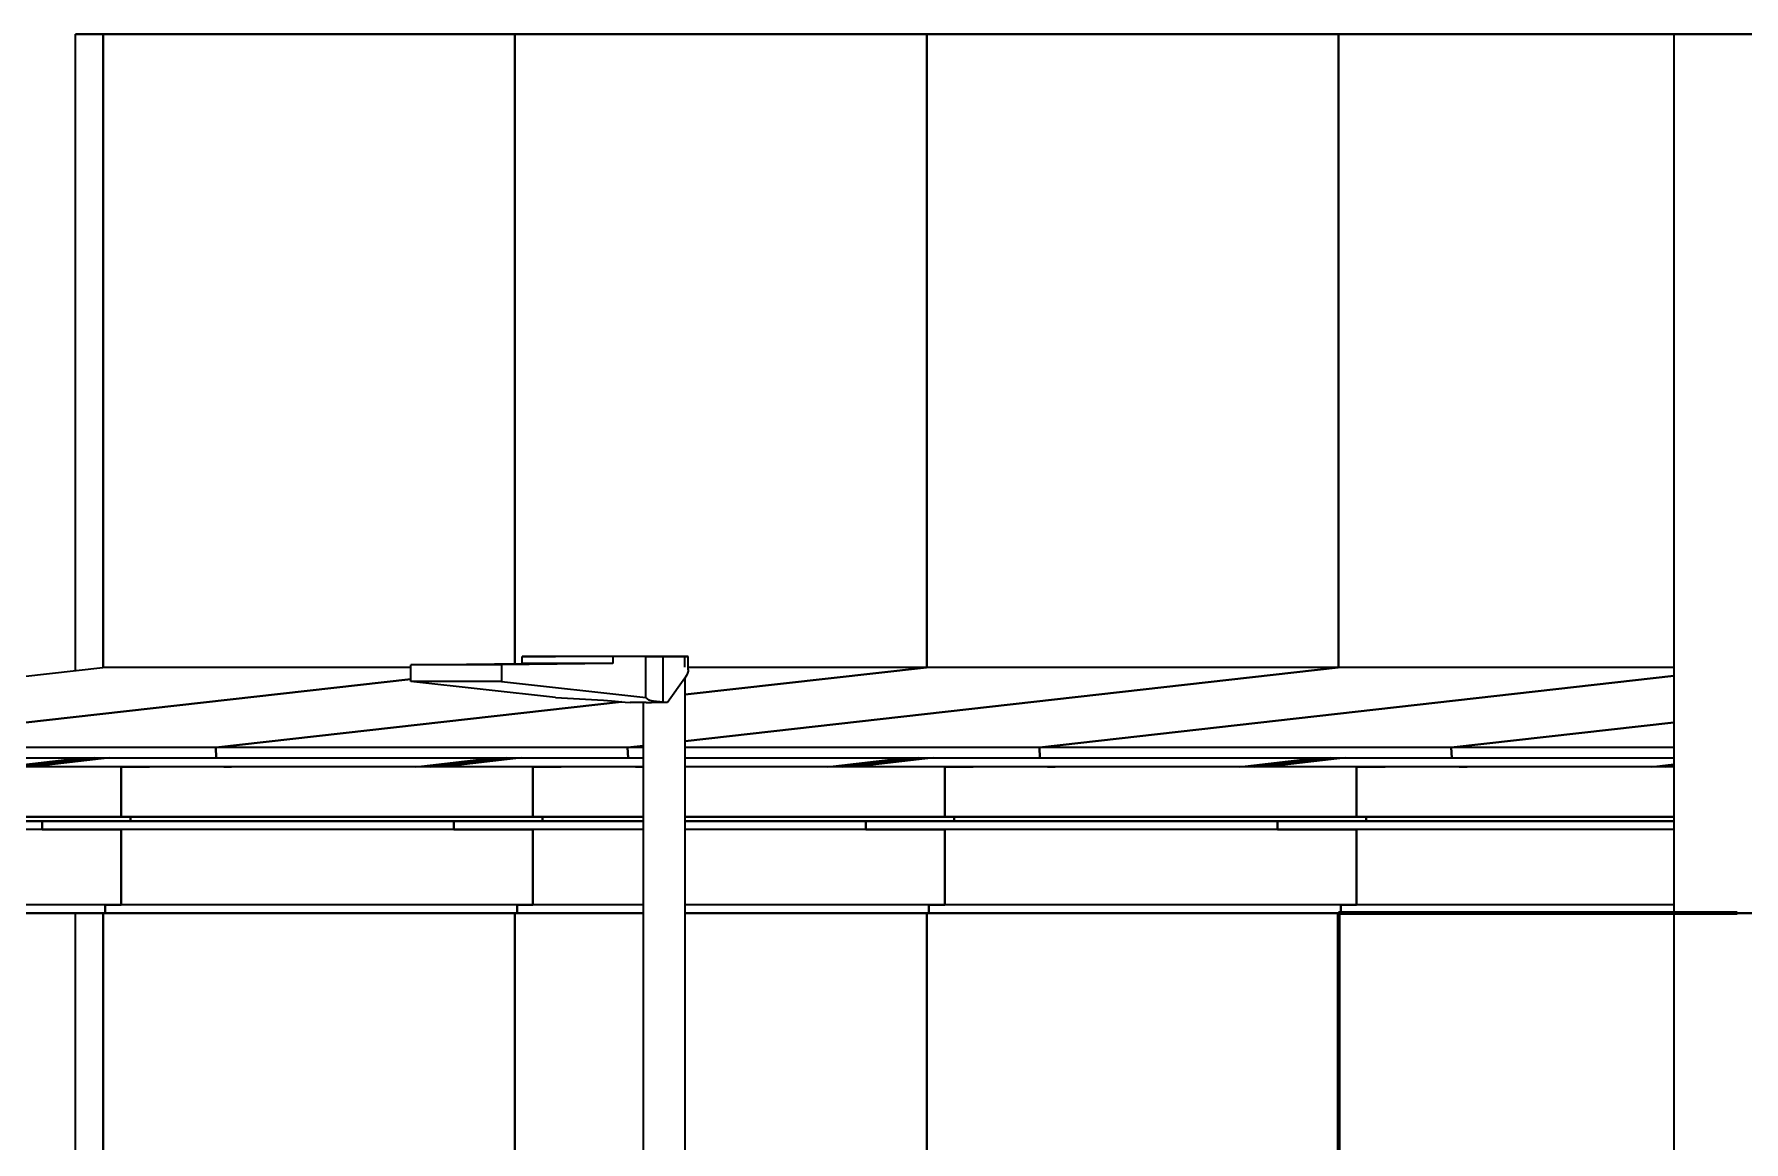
# Model space of a CAD drawing. Header units: millimetres. Extents: x -25371 to 2282244, y -90657 to 147824.
# Drawn here: x 2210640 to 2214725, y 1481 to 4127 of the extents above; entities that cross this region are included whole.
import ezdxf

# ---------------------------------------------------------------- set-up
doc = ezdxf.new("R2010")
doc.units = ezdxf.units.MM
for name, color, linetype, lineweight in [('A-DETL', 7, 'Continuous', 70), ('A-GLAZ-CURT', 7, 'Continuous', 35), ('A-GLAZ-CWMG', 7, 'Continuous', 35), ('E-LITE-EQPM', 7, 'Continuous', 35), ('WALL-E', 7, 'Continuous', 50)]:
    doc.layers.add(name, color=color, linetype=linetype, lineweight=lineweight)

# ---------------------------------------------------------------- blocks, each defined once
blk = doc.blocks.new('Lighting-Street-LED - Lighting-Street-LED-4346571-VS01 - ELEVATION 1')
at = {"layer": 'E-LITE-EQPM', "color": 7}
for p, q in [((-2492.8, 107193.8), (-2226.8, 107196.9)), ((-2492.8, 107153.3), (-2492.8, 107193.8)), ((-2276.5, 107193.8), (-2492.8, 107193.8)), ((-2010.5, 107196.9), (-2276.5, 107193.8)), ((-2276.5, 107193.8), (-2276.5, 107153.3)), ((-2226.8, 107196.9), (-2226.5, 107213.6)), ((-2010.5, 107196.9), (-2226.8, 107196.9)), ((-2226.5, 107213.6), (-2147.6, 107213.6)), ((-2010.3, 107213.6), (-2226.5, 107213.6)), ((-2032.7, 107213.6), (-2147.6, 107213.6)), ((-1996.4, 107213.6), (-2032.7, 107213.6)), ((-2010.3, 107213.6), (-2010.5, 107196.9)), ((-1931.3, 107213.6), (-2010.3, 107213.6)), ((-1980.5, 107213.6), (-1996.4, 107213.6)), ((-1926.7, 107213.6), (-1980.5, 107213.6)), ((-1931.3, 107115.6), (-1931.3, 107213.6)), ((-1931.3, 107213.6), (-1923.3, 107213.6)), ((-1891.8, 107213.6), (-1926.7, 107213.6)), ((-1923.3, 107213.6), (-1906.2, 107213.6)), ((-1906.2, 107213.6), (-1890.3, 107213.6)), ((-1889.6, 107213.6), (-1891.8, 107213.6)), ((-1890.3, 107213.6), (-1838.2, 107213.6)), ((-1890.3, 107104.3), (-1890.3, 107213.6)), ((-1849.6, 107213.6), (-1889.6, 107213.6)), ((-1837.7, 107213.6), (-1849.6, 107213.6)), ((-1838.2, 107213.6), (-1830, 107213.6)), ((-1836.1, 107213.6), (-1838.2, 107213.6)), ((-1838.2, 107187.9), (-1838.2, 107213.6)), ((-1830.4, 107213.6), (-1836.1, 107213.6)), ((-1829.9, 107181.4), (-1829.9, 107213.6)), ((-2147.6, 107115.6), (-2492.8, 107153.3)), ((-2276.5, 107153.3), (-2492.8, 107153.3)), ((-2276.5, 107153.3), (-1931.3, 107115.6)), ((-1838.2, 107161.9), (-1879.4, 107103.1)), ((-1837.4, 102071.4), (-1837.4, 107163.2)), ((-2147.6, 107115.6), (-2032.7, 107108.9)), ((-1923.3, 107108.9), (-1931.3, 107115.6)), ((-1996.4, 107106), (-1980.5, 107104.3)), ((-1980.5, 107104.3), (-1969.2, 107103.1)), ((-1930.9, 107103.1), (-1969.2, 107103.1)), ((-1937.4, 107104.1), (-1937.4, 102065)), ((-1879.4, 107103.1), (-1917.7, 107103.1)), ((-1890.3, 107104.3), (-1906.2, 107106)), ((-1879.4, 107103.1), (-1890.3, 107104.3))]:
    blk.add_line(p, q, dxfattribs=at)
at = {"layer": 'E-LITE-EQPM', "color": 7, "flags": 128}
for points in [[(-1830, 107182.3), (-1830.3, 107178.2), (-1831.9, 107173.2), (-1834.5, 107167.7), (-1838.2, 107161.9)], [(-2032.7, 107108.9), (-2022.9, 107108.3), (-2013.3, 107107.6), (-2004.4, 107106.8), (-1996.4, 107106)], [(-1930.9, 107103.1), (-1928.2, 107103.2), (-1925.1, 107103.2)], [(-1925.1, 107103.2), (-1921.6, 107103.2), (-1917.7, 107103.1)], [(-1906.2, 107106), (-1912.9, 107106.8), (-1918.1, 107107.6), (-1921.6, 107108.3), (-1923.3, 107108.9)]]:
    blk.add_lwpolyline(points, dxfattribs=at)
blk = doc.blocks.new('System Panel - DPA-AR_Facade_Solid Panel 150mm-5074408-VS01 - ELEVATION 1')
at = {"layer": 'A-GLAZ-CURT', "color": 7}
for p, q in [((-2244.1, 106600), (-3228.2, 106600)), ((-3228.2, 106600), (-3228.2, 103600)), ((-3115, 106600), (-3228.2, 106600)), ((-3115, 106600), (-2852.6, 106600)), ((-2852.6, 106600), (-2130.9, 106600)), ((-2244.1, 104500), (-2244.1, 106600)), ((-2130.9, 106600), (-2244.1, 106600)), ((-2244.1, 104150), (-2244.1, 104450)), ((-2244.1, 103600), (-2244.1, 104100)), ((-3228.2, 103600), (-2244.1, 103600)), ((-3228.2, 103600), (-3115, 103600)), ((-2852.6, 103600), (-3115, 103600)), ((-2240.2, 103600), (-2852.6, 103600)), ((-2240.2, 103600), (-2244.1, 103600)), ((-2130.9, 103600), (-2165.8, 103600)), ((-2130.9, 103600), (-2165.8, 103600))]:
    blk.add_line(p, q, dxfattribs=at)
blk = doc.blocks.new('System Panel - DPA-AR_Facade_Solid Panel 150mm-V29-VS01 - ELEVATION 1')
at = {"layer": 'A-GLAZ-CURT', "color": 7}
for p, q in [((-1937.1, 106600), (-2244.1, 106600)), ((-2244.1, 106600), (-2244.1, 104500)), ((-2130.9, 106600), (-2244.1, 106600)), ((-2130.9, 106600), (-1937.1, 106600)), ((-1260, 106600), (-1837.8, 106600)), ((-1837.8, 106600), (-1146.8, 106600)), ((-1260, 104500), (-1260, 106600)), ((-1146.8, 106600), (-1260, 106600)), ((-2244.1, 104450), (-2244.1, 104150)), ((-1260, 104150), (-1260, 104421.8)), ((-2244.1, 104100), (-2244.1, 103600)), ((-1260, 103600), (-1260, 104071.8)), ((-2244.1, 103600), (-2240.2, 103600)), ((-2244.1, 103600), (-2240.2, 103600)), ((-2165.8, 103600), (-1938.9, 103600)), ((-2165.8, 103600), (-2130.9, 103600)), ((-1938.9, 103600), (-2130.9, 103600)), ((-1780, 103600), (-1532.7, 103600)), ((-1532.7, 103600), (-1780, 103600)), ((-1483.9, 103600), (-1260, 103600)), ((-1146.8, 103600), (-1483.9, 103600)), ((-1146.8, 103600), (-1260, 103600))]:
    blk.add_line(p, q, dxfattribs=at)
blk = doc.blocks.new('System Panel - DPA-AR_Facade_Solid Panel 150mm-V30-VS01 - ELEVATION 1')
at = {"layer": 'A-GLAZ-CURT', "color": 7}
for p, q in [((-276, 106600), (-1260, 106600)), ((-1260, 106600), (-1260, 104500)), ((-1146.8, 106600), (-1260, 106600)), ((-1146.8, 106600), (-688.3, 106600)), ((-556.4, 106600), (-162.7, 106600)), ((-276, 104500), (-276, 106600)), ((-162.7, 106600), (-276, 106600)), ((-1260, 104421.8), (-1260, 104150)), ((-276, 104150), (-276, 104450.2)), ((-276, 103600), (-276, 104100.2)), ((-1260, 104071.8), (-1260, 103600)), ((-1260, 103600), (-276, 103600)), ((-1260, 103600), (-1146.8, 103600)), ((-688.3, 103600), (-1146.8, 103600)), ((-162.7, 103600), (-556.4, 103600)), ((-162.7, 103600), (-276, 103600))]:
    blk.add_line(p, q, dxfattribs=at)
blk = doc.blocks.new('DPA_Curved type B_Corner 1 - Curved Type B_Corner 1-5074401-VS01 - ELEVATION 1')
at = {"layer": 'A-GLAZ-CURT', "color": 7}
for p, q in [((-3218.4, 106600), (-3293.8, 106600)), ((-3293.8, 106600), (-3228.2, 106600)), ((-3293.8, 103600), (-3293.8, 106600)), ((-3044.4, 106600), (-3251.2, 106600)), ((-3251.2, 106600), (-3218.4, 106600)), ((-3228.2, 106600), (-3044.5, 106600)), ((-3228.2, 103600), (-3228.2, 106600)), ((-3228.2, 103600), (-3293.8, 103600)), ((-3293.8, 103600), (-3218.4, 103600)), ((-3218.4, 103600), (-3251.2, 103600)), ((-3251.2, 103600), (-3044.4, 103600)), ((-3044.5, 103600), (-3228.2, 103600))]:
    blk.add_line(p, q, dxfattribs=at)
blk = doc.blocks.new('System Panel - DPA-AR_Facade_Solid Panel 150mm-5545826-VS01 - ELEVATION 1')
at = {"layer": 'A-GLAZ-CURT', "color": 7}
for p, q in [((638.6, 108700), (1770.6, 108700)), ((638.6, 108700), (737, 108700)), ((1869, 108700), (737, 108700)), ((1770.6, 108700), (1869, 108700))]:
    blk.add_line(p, q, dxfattribs=at)
blk = doc.blocks.new('System Panel - DPA-AR_Facade_Solid Panel 150mm-5545763-VS01 - ELEVATION 1')
at = {"layer": 'A-GLAZ-CURT', "color": 7}
for p, q in [((-2244.1, 108700), (-3228.2, 108700)), ((-3228.2, 108700), (-3228.2, 107187.3)), ((-3115, 108700), (-3228.2, 108700)), ((-3115, 108700), (-2130.9, 108700)), ((-2244.1, 107196.7), (-2244.1, 108700)), ((-2130.9, 108700), (-2244.1, 108700))]:
    blk.add_line(p, q, dxfattribs=at)
blk = doc.blocks.new('System Panel - DPA-AR_Facade_Solid Panel 150mm-V44-VS01 - ELEVATION 1')
at = {"layer": 'A-GLAZ-CURT', "color": 7}
for p, q in [((-1260, 108700), (-2244.1, 108700)), ((-2244.1, 108700), (-2244.1, 107196.7)), ((-2130.9, 108700), (-2244.1, 108700)), ((-2130.9, 108700), (-1146.8, 108700)), ((-1260, 107187.3), (-1260, 108700)), ((-1146.8, 108700), (-1260, 108700))]:
    blk.add_line(p, q, dxfattribs=at)
blk = doc.blocks.new('System Panel - DPA-AR_Facade_Solid Panel 150mm-V45-VS01 - ELEVATION 1')
at = {"layer": 'A-GLAZ-CURT', "color": 7}
for p, q in [((-276, 108700), (-1260, 108700)), ((-1260, 108700), (-1260, 107187.3)), ((-1146.8, 108700), (-1260, 108700)), ((-1146.8, 108700), (-162.7, 108700)), ((-276, 107187.3), (-276, 108700)), ((-162.7, 108700), (-276, 108700))]:
    blk.add_line(p, q, dxfattribs=at)
blk = doc.blocks.new('System Panel - DPA-AR_Facade_Solid Panel 150mm-V46-VS01 - ELEVATION 1')
at = {"layer": 'A-GLAZ-CURT', "color": 7}
for p, q in [((708.1, 108700), (-276, 108700)), ((-276, 108700), (-276, 107187.3)), ((-162.7, 108700), (-276, 108700)), ((-162.7, 108700), (821.3, 108700)), ((821.3, 108700), (708.1, 108700))]:
    blk.add_line(p, q, dxfattribs=at)
blk = doc.blocks.new('DPA_Curved type B_Corner 1 - Curved Type B_Corner 1-5545647-VS01 - ELEVATION 1')
at = {"layer": 'A-GLAZ-CURT', "color": 7}
for p, q in [((-3218.4, 108700), (-3293.8, 108700)), ((-3293.8, 108700), (-3228.2, 108700)), ((-3293.8, 107180), (-3293.8, 108700)), ((-2722.9, 108700), (-3251.2, 108700)), ((-3251.2, 108700), (-3218.4, 108700)), ((-3228.2, 108700), (-2096.2, 108700)), ((-3228.2, 107187.3), (-3228.2, 108700)), ((-2194.6, 108700), (-2722.9, 108700)), ((-2096.2, 108700), (-2194.6, 108700)), ((-3228.2, 106600), (-3293.8, 106600)), ((-3293.8, 106600), (-3218.4, 106600)), ((-3218.4, 106600), (-3251.2, 106600)), ((-3251.2, 106600), (-3044.4, 106600)), ((-3044.5, 106600), (-3228.2, 106600))]:
    blk.add_line(p, q, dxfattribs=at)
blk = doc.blocks.new('DPA_Curved type C_Left - Curved Type C_Left-5545648-VS01 - ELEVATION 1')
at = {"layer": 'A-GLAZ-CURT', "color": 7}
for p, q in [((-1766.9, 108700), (-2173.5, 108700)), ((-2173.5, 108700), (-2124, 108700)), ((-2129, 108700), (-2166.7, 108700)), ((-2166.7, 108700), (-2133.9, 108700)), ((-2124, 108700), (-2161.8, 108700)), ((-2161.8, 108700), (-2129, 108700)), ((-2133.9, 108700), (-964.1, 108700)), ((-1062.5, 108700), (-1766.9, 108700)), ((-1029.7, 108700), (-1062.5, 108700)), ((-992, 108700), (-1029.7, 108700)), ((-964.1, 108700), (-996.9, 108700)), ((-996.9, 108700), (-959.2, 108700)), ((-959.2, 108700), (-992, 108700))]:
    blk.add_line(p, q, dxfattribs=at)
blk = doc.blocks.new('System Panel - DPA-AR_Facade_Solid Panel 150mm-5545649-VS01 - ELEVATION 1')
at = {"layer": 'A-GLAZ-CURT', "color": 7}
for p, q in [((-1062.5, 108700), (-768.1, 108700)), ((-1062.5, 108700), (-964.1, 108700)), ((-669.7, 108700), (-964.1, 108700)), ((-768.1, 108700), (-669.7, 108700))]:
    blk.add_line(p, q, dxfattribs=at)
blk = doc.blocks.new('DPA_CP_Entrance Canopy Lower - Depth 4200-5687027-VS01 - ELEVATION 1')
at = {"layer": 'A-GLAZ-CURT', "color": 7}
for p, q in [((-4927.1, 106996), (-3229, 107187.3)), ((-2492.8, 107159.4), (-3943.1, 106996)), ((-2492.8, 107187.3), (-3229, 107187.3)), ((-4926.1, 106971.1), (-4927.1, 106996)), ((-3943.1, 106996), (-4927.1, 106996)), ((-3943.1, 106996), (-3942, 106971.1)), ((-5153.5, 106830), (-5153.5, 106950)), ((-5153.5, 106950), (-5085.6, 106950)), ((-4169.4, 106950), (-5153.5, 106950)), ((-4101.5, 106950), (-5085.6, 106950)), ((-4926.1, 106971.1), (-3942, 106971.1)), ((-4908.2, 106950), (-4889.3, 106950)), ((-3924.1, 106950), (-4908.2, 106950)), ((-3905.2, 106950), (-4889.3, 106950)), ((-4414.4, 106950), (-4229.1, 106971.1)), ((-4196.3, 106971.1), (-4381.6, 106950)), ((-4101.5, 106950), (-4169.4, 106950)), ((-4169.4, 106950), (-4169.4, 106830)), ((-3905.2, 106950), (-3924.1, 106950)), ((-3465.1, 106950), (-3280.6, 106971.1)), ((-3247.8, 106971.1), (-3432.3, 106950)), ((-5130.8, 106830), (-5153.5, 106830)), ((-4169.4, 106830), (-5153.5, 106830)), ((-5130.8, 106820), (-5130.8, 106830)), ((-5130.8, 106830), (-4146.7, 106830)), ((-4169.4, 106830), (-4146.7, 106830)), ((-4146.7, 106830), (-4146.7, 106820)), ((-5342.2, 106800), (-5342.2, 106820)), ((-5342.2, 106820), (-5130.8, 106820)), ((-4358.1, 106820), (-5342.2, 106820)), ((-5153.5, 106800), (-5342.2, 106800)), ((-4358.1, 106800), (-5342.2, 106800)), ((-5153.5, 106620), (-5153.5, 106800)), ((-4169.4, 106800), (-5153.5, 106800)), ((-5130.8, 106820), (-4146.7, 106820)), ((-4146.7, 106820), (-4358.1, 106820)), ((-4358.1, 106820), (-4358.1, 106800)), ((-4358.1, 106800), (-4169.4, 106800)), ((-4169.4, 106800), (-4169.4, 106620)), ((-5191.2, 106600), (-5191.2, 106620)), ((-5191.2, 106620), (-5153.5, 106620)), ((-4207.1, 106620), (-5191.2, 106620)), ((-3229, 106600), (-5191.2, 106600)), ((-4207.1, 106600), (-5191.2, 106600)), ((-4169.4, 106620), (-5153.5, 106620)), ((-4169.4, 106620), (-4207.1, 106620)), ((-4207.1, 106620), (-4207.1, 106600)), ((-4207.1, 106600), (-2244.9, 106600)), ((-2244.9, 106600), (-3229, 106600))]:
    blk.add_line(p, q, dxfattribs=at)
blk = doc.blocks.new('DPA_CP_Entrance Canopy Lower - Depth 4200-V56-VS01 - ELEVATION 1')
at = {"layer": 'A-GLAZ-CURT', "color": 7}
for p, q in [((-3943.1, 106996), (-2492.8, 107159.4)), ((-1260.8, 107187.3), (-1837.7, 107122.3)), ((-1260.8, 107187.3), (-1830, 107187.3)), ((-1989.3, 107105.3), (-2959, 106996)), ((-3942, 106971.1), (-3943.1, 106996)), ((-2959, 106996), (-3943.1, 106996)), ((-2959, 106996), (-2958, 106971.1)), ((-4169.4, 106830), (-4169.4, 106950)), ((-4169.4, 106950), (-4101.5, 106950)), ((-3185.3, 106950), (-4169.4, 106950)), ((-3117.4, 106950), (-4101.5, 106950)), ((-3942, 106971.1), (-2958, 106971.1)), ((-3924.1, 106950), (-3905.2, 106950)), ((-2940, 106950), (-3924.1, 106950)), ((-2921.1, 106950), (-3905.2, 106950)), ((-3430.3, 106950), (-3245, 106971.1)), ((-3212.2, 106971.1), (-3397.5, 106950)), ((-3117.4, 106950), (-3185.3, 106950)), ((-3185.3, 106950), (-3185.3, 106830)), ((-2921.1, 106950), (-2940, 106950)), ((-2481, 106950), (-2296.5, 106971.1)), ((-2263.7, 106971.1), (-2448.2, 106950)), ((-4146.7, 106830), (-4169.4, 106830)), ((-3185.3, 106830), (-4169.4, 106830)), ((-4146.7, 106820), (-4146.7, 106830)), ((-4146.7, 106830), (-3162.7, 106830)), ((-3185.3, 106830), (-3162.7, 106830)), ((-3162.7, 106830), (-3162.7, 106820)), ((-4358.1, 106800), (-4358.1, 106820)), ((-4358.1, 106820), (-4146.7, 106820)), ((-3374, 106820), (-4358.1, 106820)), ((-4169.4, 106800), (-4358.1, 106800)), ((-3374, 106800), (-4358.1, 106800)), ((-4169.4, 106620), (-4169.4, 106800)), ((-3185.3, 106800), (-4169.4, 106800)), ((-4146.7, 106820), (-3162.7, 106820)), ((-3162.7, 106820), (-3374, 106820)), ((-3374, 106820), (-3374, 106800)), ((-3374, 106800), (-3185.3, 106800)), ((-3185.3, 106800), (-3185.3, 106620)), ((-4207.1, 106600), (-4207.1, 106620)), ((-4207.1, 106620), (-4169.4, 106620)), ((-3223, 106620), (-4207.1, 106620)), ((-2244.9, 106600), (-4207.1, 106600)), ((-3223, 106600), (-4207.1, 106600)), ((-3185.3, 106620), (-4169.4, 106620)), ((-3185.3, 106620), (-3223, 106620)), ((-3223, 106620), (-3223, 106600)), ((-3223, 106600), (-1937.1, 106600)), ((-1937.1, 106600), (-2244.9, 106600)), ((-1837.8, 106600), (-1260.8, 106600)), ((-1260.8, 106600), (-1837.8, 106600))]:
    blk.add_line(p, q, dxfattribs=at)
blk = doc.blocks.new('DPA_CP_Entrance Canopy Lower - Depth 4200-V57-VS01 - ELEVATION 1')
at = {"layer": 'A-GLAZ-CURT', "color": 7}
for p, q in [((-276.7, 107187.3), (-1837.7, 107011.5)), ((-1837.7, 107122.3), (-1260.8, 107187.3)), ((-276.7, 107187.3), (-1260.8, 107187.3)), ((-2959, 106996), (-1989.3, 107105.3)), ((-2958, 106971.1), (-2959, 106996)), ((-1974.9, 106996), (-2959, 106996)), ((-1937.2, 107000.3), (-1974.9, 106996)), ((-1974.9, 106996), (-1973.9, 106971.1)), ((-3185.3, 106830), (-3185.3, 106950)), ((-3185.3, 106950), (-3117.4, 106950)), ((-2201.2, 106950), (-3185.3, 106950)), ((-2133.3, 106950), (-3117.4, 106950)), ((-2958, 106971.1), (-1973.9, 106971.1)), ((-2940, 106950), (-2921.1, 106950)), ((-1955.9, 106950), (-2940, 106950)), ((-1937.2, 106950), (-2921.1, 106950)), ((-2446.2, 106950), (-2260.9, 106971.1)), ((-2228.1, 106971.1), (-2413.4, 106950)), ((-2133.3, 106950), (-2201.2, 106950)), ((-2201.2, 106950), (-2201.2, 106830)), ((-1937.2, 106950), (-1955.9, 106950)), ((-1496.9, 106950), (-1312.4, 106971.1)), ((-1279.6, 106971.1), (-1464.1, 106950)), ((-3162.7, 106830), (-3185.3, 106830)), ((-2201.2, 106830), (-3185.3, 106830)), ((-3162.7, 106820), (-3162.7, 106830)), ((-3162.7, 106830), (-2178.6, 106830)), ((-2201.2, 106830), (-2178.6, 106830)), ((-2178.6, 106830), (-2178.6, 106820)), ((-3374, 106800), (-3374, 106820)), ((-3374, 106820), (-3162.7, 106820)), ((-2389.9, 106820), (-3374, 106820)), ((-3185.3, 106800), (-3374, 106800)), ((-2389.9, 106800), (-3374, 106800)), ((-3185.3, 106620), (-3185.3, 106800)), ((-2201.2, 106800), (-3185.3, 106800)), ((-3162.7, 106820), (-2178.6, 106820)), ((-2178.6, 106820), (-2389.9, 106820)), ((-2389.9, 106820), (-2389.9, 106800)), ((-2389.9, 106800), (-2201.2, 106800)), ((-2201.2, 106800), (-2201.2, 106620)), ((-3223, 106600), (-3223, 106620)), ((-3223, 106620), (-3185.3, 106620)), ((-2238.9, 106620), (-3223, 106620)), ((-1937.1, 106600), (-3223, 106600)), ((-2238.9, 106600), (-3223, 106600)), ((-2201.2, 106620), (-3185.3, 106620)), ((-2201.2, 106620), (-2238.9, 106620)), ((-2238.9, 106620), (-2238.9, 106600)), ((-2238.9, 106600), (-1937.1, 106600)), ((-1837.8, 106600), (-276.7, 106600)), ((-1260.8, 106600), (-1837.8, 106600)), ((-276.7, 106600), (-1260.8, 106600))]:
    blk.add_line(p, q, dxfattribs=at)
blk = doc.blocks.new('DPA_CP_Entrance Canopy Lower - Depth 4200-V58-VS01 - ELEVATION 1')
at = {"layer": 'A-GLAZ-CURT', "color": 7}
for p, q in [((-1837.7, 107011.5), (-276.7, 107187.3)), ((525.4, 107166.8), (-990.8, 106996)), ((525.4, 107187.3), (-276.7, 107187.3)), ((-1974.9, 106996), (-1937.2, 107000.3)), ((-1973.9, 106971.1), (-1974.9, 106996)), ((-1937.2, 106996), (-1974.9, 106996)), ((-990.8, 106996), (-1837.7, 106996)), ((-990.8, 106996), (-989.8, 106971.1)), ((-2201.2, 106830), (-2201.2, 106950)), ((-2201.2, 106950), (-2133.3, 106950)), ((-1937.2, 106950), (-2201.2, 106950)), ((-1937.2, 106950), (-2133.3, 106950)), ((-1973.9, 106971.1), (-1937.2, 106971.1)), ((-1955.9, 106950), (-1937.2, 106950)), ((-1937.2, 106950), (-1955.9, 106950)), ((-1837.7, 106971.1), (-989.8, 106971.1)), ((-1217.1, 106950), (-1837.7, 106950)), ((-1149.2, 106950), (-1837.7, 106950)), ((-971.8, 106950), (-1837.7, 106950)), ((-953, 106950), (-1837.7, 106950)), ((-1462.1, 106950), (-1276.8, 106971.1)), ((-1244, 106971.1), (-1429.3, 106950)), ((-1149.2, 106950), (-1217.1, 106950)), ((-1217.1, 106950), (-1217.1, 106830)), ((-953, 106950), (-971.8, 106950)), ((-512.8, 106950), (-328.3, 106971.1)), ((-295.5, 106971.1), (-480, 106950)), ((-2178.6, 106830), (-2201.2, 106830)), ((-1937.2, 106830), (-2201.2, 106830)), ((-2178.6, 106820), (-2178.6, 106830)), ((-2178.6, 106830), (-1937.2, 106830)), ((-1217.1, 106830), (-1837.8, 106830)), ((-1837.8, 106830), (-1194.5, 106830)), ((-1217.1, 106830), (-1194.5, 106830)), ((-1194.5, 106830), (-1194.5, 106820)), ((-2389.9, 106800), (-2389.9, 106820)), ((-2389.9, 106820), (-2178.6, 106820)), ((-1937.2, 106820), (-2389.9, 106820)), ((-2201.2, 106800), (-2389.9, 106800)), ((-1937.2, 106800), (-2389.9, 106800)), ((-2201.2, 106620), (-2201.2, 106800)), ((-1937.2, 106800), (-2201.2, 106800)), ((-2178.6, 106820), (-1937.2, 106820)), ((-1405.8, 106820), (-1837.8, 106820)), ((-1837.8, 106820), (-1194.5, 106820)), ((-1217.1, 106800), (-1837.8, 106800)), ((-1405.8, 106800), (-1837.8, 106800)), ((-1194.5, 106820), (-1405.8, 106820)), ((-1405.8, 106820), (-1405.8, 106800)), ((-1405.8, 106800), (-1217.1, 106800)), ((-1217.1, 106800), (-1217.1, 106620)), ((-2238.9, 106600), (-2238.9, 106620)), ((-2238.9, 106620), (-2201.2, 106620)), ((-1937.1, 106620), (-2238.9, 106620)), ((-1937.1, 106600), (-2238.9, 106600)), ((-1937.1, 106600), (-2238.9, 106600)), ((-1937.1, 106620), (-2201.2, 106620)), ((-1254.9, 106620), (-1837.8, 106620)), ((-1217.1, 106620), (-1837.8, 106620)), ((-276.7, 106600), (-1837.8, 106600)), ((-1254.9, 106600), (-1837.8, 106600)), ((-1217.1, 106620), (-1254.9, 106620)), ((-1254.9, 106620), (-1254.9, 106600)), ((-1254.9, 106600), (676.3, 106600)), ((676.3, 106600), (-276.7, 106600))]:
    blk.add_line(p, q, dxfattribs=at)
blk = doc.blocks.new('DPA_CP_Entrance Canopy Lower - Depth 4200-V59-VS01 - ELEVATION 1')
at = {"layer": 'A-GLAZ-CURT', "color": 7}
for p, q in [((-990.8, 106996), (525.4, 107166.8)), ((525.4, 107056), (-6.7, 106996)), ((-989.8, 106971.1), (-990.8, 106996)), ((-6.7, 106996), (-990.8, 106996)), ((-6.7, 106996), (-5.7, 106971.1)), ((-1217.1, 106830), (-1217.1, 106950)), ((-1217.1, 106950), (-1149.2, 106950)), ((-233, 106950), (-1217.1, 106950)), ((-165.1, 106950), (-1149.2, 106950)), ((-989.8, 106971.1), (-5.7, 106971.1)), ((-971.8, 106950), (-953, 106950)), ((12.2, 106950), (-971.8, 106950)), ((31.1, 106950), (-953, 106950)), ((-478, 106950), (-292.7, 106971.1)), ((-259.9, 106971.1), (-445.2, 106950)), ((-165.1, 106950), (-233, 106950)), ((-233, 106950), (-233, 106830)), ((31.1, 106950), (12.2, 106950)), ((471.2, 106950), (525.4, 106956.2)), ((525.4, 106952.4), (504.1, 106950)), ((-1194.5, 106830), (-1217.1, 106830)), ((-233, 106830), (-1217.1, 106830)), ((-1194.5, 106820), (-1194.5, 106830)), ((-1194.5, 106830), (-210.4, 106830)), ((-233, 106830), (-210.4, 106830)), ((-210.4, 106830), (-210.4, 106820)), ((-1405.8, 106800), (-1405.8, 106820)), ((-1405.8, 106820), (-1194.5, 106820)), ((-421.7, 106820), (-1405.8, 106820)), ((-1217.1, 106800), (-1405.8, 106800)), ((-421.7, 106800), (-1405.8, 106800)), ((-1217.1, 106620), (-1217.1, 106800)), ((-233, 106800), (-1217.1, 106800)), ((-1194.5, 106820), (-210.4, 106820)), ((-210.4, 106820), (-421.7, 106820)), ((-421.7, 106820), (-421.7, 106800)), ((-421.7, 106800), (-233, 106800)), ((-233, 106800), (-233, 106620)), ((-1254.9, 106600), (-1254.9, 106620)), ((-1254.9, 106620), (-1217.1, 106620)), ((-270.8, 106620), (-1254.9, 106620)), ((676.3, 106600), (-1254.9, 106600)), ((-270.8, 106600), (-1254.9, 106600)), ((-233, 106620), (-1217.1, 106620)), ((-233, 106620), (-270.8, 106620)), ((-270.8, 106620), (-270.8, 106600)), ((-270.8, 106600), (676.3, 106600))]:
    blk.add_line(p, q, dxfattribs=at)
blk = doc.blocks.new('DPA_CP_Entrance Canopy Lower - Depth 4200-V60-VS01 - ELEVATION 1')
at = {"layer": 'A-GLAZ-CURT', "color": 7}
for p, q in [((-6.7, 106996), (525.4, 107056)), ((-5.7, 106971.1), (-6.7, 106996)), ((525.4, 106996), (-6.7, 106996)), ((-233, 106830), (-233, 106950)), ((-233, 106950), (-165.1, 106950)), ((525.4, 106950), (-233, 106950)), ((525.4, 106950), (-165.1, 106950)), ((-5.7, 106971.1), (525.4, 106971.1)), ((12.2, 106950), (31.1, 106950)), ((525.4, 106950), (12.2, 106950)), ((525.4, 106950), (31.1, 106950)), ((506.1, 106950), (525.4, 106952.2)), ((-210.4, 106830), (-233, 106830)), ((525.4, 106830), (-233, 106830)), ((-210.4, 106820), (-210.4, 106830)), ((-210.4, 106830), (525.4, 106830)), ((-421.7, 106800), (-421.7, 106820)), ((-421.7, 106820), (-210.4, 106820)), ((525.4, 106820), (-421.7, 106820)), ((-233, 106800), (-421.7, 106800)), ((525.4, 106800), (-421.7, 106800)), ((-233, 106620), (-233, 106800)), ((525.4, 106800), (-233, 106800)), ((-210.4, 106820), (525.4, 106820)), ((-270.8, 106600), (-270.8, 106620)), ((-270.8, 106620), (-233, 106620)), ((525.4, 106620), (-270.8, 106620)), ((676.3, 106600), (-270.8, 106600)), ((676.3, 106600), (-270.8, 106600)), ((525.4, 106620), (-233, 106620))]:
    blk.add_line(p, q, dxfattribs=at)
blk = doc.blocks.new('System Panel - DPA-AR_Facade_Solid Panel 150mm-5598975-VS01 - ELEVATION 1')
at = {"layer": 'A-GLAZ-CURT', "color": 7}
for p, q in [((1509.5, 106600), (525.4, 106600)), ((525.4, 106600), (525.4, 103500)), ((525.4, 106600), (638.6, 106600)), ((638.6, 106600), (1622.7, 106600)), ((1509.5, 103500), (1509.5, 106600)), ((1509.5, 106600), (1622.7, 106600)), ((1622.7, 103600), (1622.7, 103570)), ((525.4, 103500), (1509.5, 103500))]:
    blk.add_line(p, q, dxfattribs=at)
blk = doc.blocks.new('Rectangular Mullion - 45 x 100mm-5598521-VS01 - ELEVATION 1')
at = {"layer": 'A-GLAZ-CWMG', "color": 7}
for p, q in [((-661.8, 108700), (-616.8, 108700)), ((-616.8, 108700), (-661.8, 108700))]:
    blk.add_line(p, q, dxfattribs=at)
blk = doc.blocks.new('Rectangular Mullion - Mullion_Top_C-Channel-V78-VS01 - ELEVATION 1')
at = {"layer": 'A-GLAZ-CWMG', "color": 7}
blk.add_line((-616.8, 108700), (815.7, 108700), dxfattribs=at)
blk.add_line((-616.8, 108700), (815.7, 108700), dxfattribs=at)
blk = doc.blocks.new('System Panel - DPA-AR_Facade_Solid Panel 150mm-V87-VS01 - ELEVATION 1')
at = {"layer": 'A-GLAZ-CURT', "color": 7}
for p, q in [((1509.5, 108700), (525.4, 108700)), ((525.4, 108700), (525.4, 106600)), ((525.4, 108700), (638.6, 108700)), ((638.6, 108700), (1622.7, 108700)), ((1509.5, 106600), (1509.5, 108700)), ((1509.5, 108700), (1622.7, 108700)), ((525.4, 106600), (1509.5, 106600)), ((525.4, 106600), (638.6, 106600)), ((1622.7, 106600), (638.6, 106600)), ((1622.7, 106600), (1509.5, 106600))]:
    blk.add_line(p, q, dxfattribs=at)

msp = doc.modelspace()

# ---------------------------------------------------------------- linework, layer by layer
at = {"layer": 'A-DETL', "color": 7}
for p, q in [((2214708.718, 2027.256), (2213756.462, 2027.256)), ((2213756.462, 2027.256), (2213756.462, -72.744))]:
    msp.add_line(p, q, dxfattribs=at)
at = {"layer": 'WALL-E', "color": 7}
for q in [(2213756.462, 2027.256), (2214708.718, 2027.256)]:
    msp.add_line((2213869.669, 2027.256), q, dxfattribs=at)

# ---------------------------------------------------------------- block references
at = {"layer": 'A-GLAZ-CURT', "color": 7}
for name in ['DPA_Curved type B_Corner 1 - Curved Type B_Corner 1-5545647-VS01 - ELEVATION 1', 'System Panel - DPA-AR_Facade_Solid Panel 150mm-5545763-VS01 - ELEVATION 1', 'System Panel - DPA-AR_Facade_Solid Panel 150mm-V44-VS01 - ELEVATION 1', 'DPA_Curved type C_Left - Curved Type C_Left-5545648-VS01 - ELEVATION 1', 'System Panel - DPA-AR_Facade_Solid Panel 150mm-V45-VS01 - ELEVATION 1', 'System Panel - DPA-AR_Facade_Solid Panel 150mm-5545649-VS01 - ELEVATION 1', 'System Panel - DPA-AR_Facade_Solid Panel 150mm-V46-VS01 - ELEVATION 1', 'System Panel - DPA-AR_Facade_Solid Panel 150mm-V87-VS01 - ELEVATION 1', 'System Panel - DPA-AR_Facade_Solid Panel 150mm-5545826-VS01 - ELEVATION 1', 'DPA_CP_Entrance Canopy Lower - Depth 4200-5687027-VS01 - ELEVATION 1', 'DPA_CP_Entrance Canopy Lower - Depth 4200-V56-VS01 - ELEVATION 1', 'DPA_CP_Entrance Canopy Lower - Depth 4200-V57-VS01 - ELEVATION 1', 'DPA_CP_Entrance Canopy Lower - Depth 4200-V58-VS01 - ELEVATION 1', 'DPA_CP_Entrance Canopy Lower - Depth 4200-V59-VS01 - ELEVATION 1', 'DPA_CP_Entrance Canopy Lower - Depth 4200-V60-VS01 - ELEVATION 1', 'DPA_Curved type B_Corner 1 - Curved Type B_Corner 1-5074401-VS01 - ELEVATION 1', 'System Panel - DPA-AR_Facade_Solid Panel 150mm-5074408-VS01 - ELEVATION 1', 'System Panel - DPA-AR_Facade_Solid Panel 150mm-V29-VS01 - ELEVATION 1', 'System Panel - DPA-AR_Facade_Solid Panel 150mm-V30-VS01 - ELEVATION 1', 'System Panel - DPA-AR_Facade_Solid Panel 150mm-5598975-VS01 - ELEVATION 1']:
    msp.add_blockref(name, (2214032.412, -104572.744), dxfattribs=at)
at = {"layer": 'A-GLAZ-CWMG', "color": 7}
for name in ['Rectangular Mullion - 45 x 100mm-5598521-VS01 - ELEVATION 1', 'Rectangular Mullion - Mullion_Top_C-Channel-V78-VS01 - ELEVATION 1']:
    msp.add_blockref(name, (2214032.412, -104572.744), dxfattribs=at)
at = {"layer": 'E-LITE-EQPM', "color": 7}
msp.add_blockref('Lighting-Street-LED - Lighting-Street-LED-4346571-VS01 - ELEVATION 1', (2214032.412, -104572.744), dxfattribs=at)

doc.saveas('drawing.dxf')
